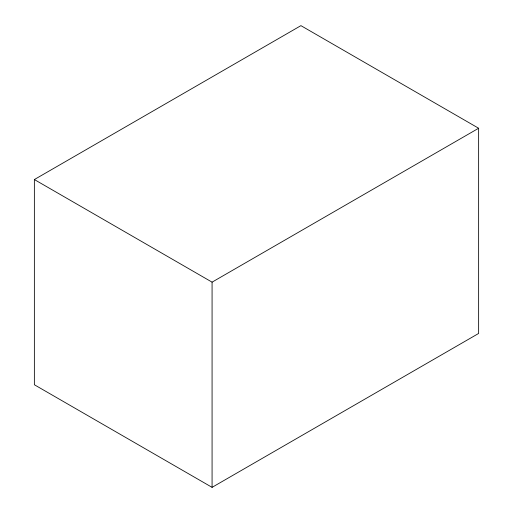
<?xml version="1.0" encoding="UTF-8"?>
<svg xmlns="http://www.w3.org/2000/svg" width="513" height="513" viewBox="0 0 513 513"><rect width="100%" height="100%" fill="white"/><g stroke="black" fill="none" stroke-linecap="round" stroke-linejoin="round"><path stroke-width="0.77" d="M34.365 179.55L300.926 25.65L478.635 128.25L478.635 333.45L212.074 487.35L34.365 384.75L34.365 179.55L212.074 282.15L478.635 128.25M212.074 282.15L212.074 487.35"/></g></svg>
